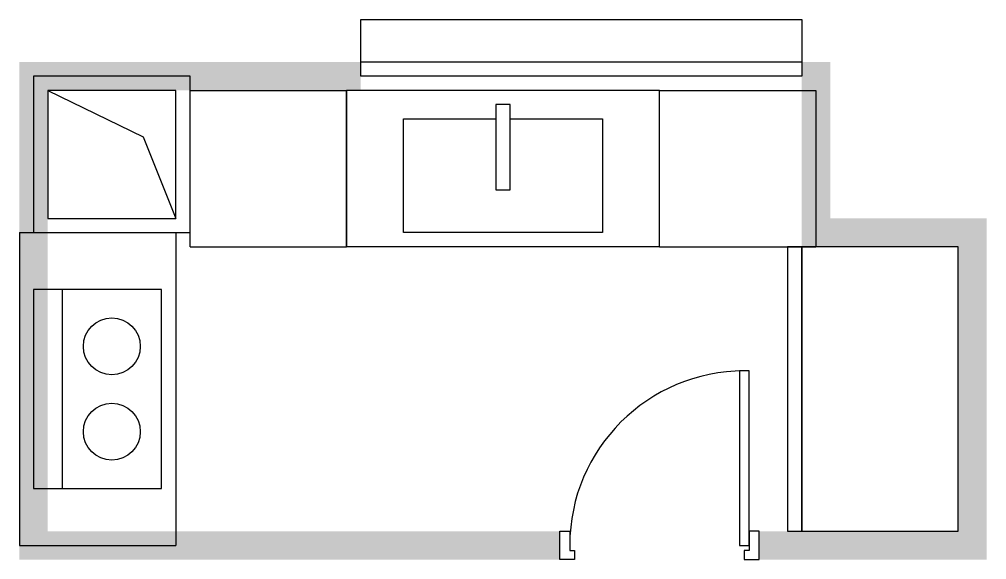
# Model space of a CAD drawing. Header units: millimetres. Extents: x 500 to 3900, y -600 to 1300.
import ezdxf

# ---------------------------------------------------------------- set-up
doc = ezdxf.new("R2010")
doc.units = ezdxf.units.MM

# ---------------------------------------------------------------- blocks, each defined once
blk = doc.blocks.new('Door_Narrow')
at = {"color": 7}
for p, q in [((-50, -200), (-50, -234.6)), ((50, -200), (-50, -200)), ((-50, -200), (-50, -234.6)), ((50, -251.9), (50, -200)), ((50, -251.9), (50, -200)), ((0, -234.6), (-613.5, -234.6)), ((-613.5, -234.6), (-613.5, -269.2)), ((-50, -234.6), (17.3, -234.6)), ((-50, -234.6), (17.3, -234.6)), ((0, -269.2), (0, -234.6)), ((17.3, -234.6), (17.3, -251.9)), ((17.3, -234.6), (17.3, -251.9)), ((-613.5, -269.2), (0, -269.2)), ((17.3, -251.9), (50, -251.9)), ((17.3, -251.9), (50, -251.9)), ((17.3, -865.4), (17.3, -848.1)), ((17.3, -848.1), (50, -848.1)), ((50, -848.1), (50, -900)), ((-50, -900), (-50, -865.4)), ((-50, -865.4), (17.3, -865.4)), ((50, -900), (-50, -900))]:
    blk.add_line(p, q, dxfattribs=at)
blk.add_arc((0, -251.9), 613.5, 180, 269.9, dxfattribs=at)
for points in [[(50, 0), (-50, 0), (50, -200), (-50, -200)], [(50, -900), (-50, -900), (50, -1100), (-50, -1100)]]:
    blk.add_solid(points, dxfattribs=at)
blk = doc.blocks.new('Shaft')
for points in [[(0, 0), (550, 0), (550, 550), (0, 550)], [(50, 50), (500, 50), (500, 500), (50, 500)]]:
    blk.add_lwpolyline(points, close=True)
blk.add_lwpolyline([(50, 500), (385, 337.3), (500, 50)])
blk = doc.blocks.new('counter')
for p, q in [((0, -600), (0, -50)), ((0, -50), (550, -50)), ((550, -50), (550, -600)), ((0, -600), (550, -600))]:
    blk.add_line(p, q)
blk = doc.blocks.new('Frig')
for points in [[(600, -50), (50, -50), (50, -1050), (600, -1050)], [(650, -50), (600, -50), (600, -1050), (650, -1050)]]:
    blk.add_lwpolyline(points, close=True)
blk = doc.blocks.new('Sink')
for p, q in [((600, 550), (50, 550)), ((50, 550), (50, -550)), ((600, 550), (600, -550)), ((600, -550), (50, -550))]:
    blk.add_line(p, q)
blk.add_lwpolyline([(150, 25), (150, 350), (550, 350), (550, -350), (150, -350), (150, -25)])
blk.add_lwpolyline([(100, -25), (400, -25), (400, 25), (100, 25)], close=True)
blk = doc.blocks.new('Stove')
for p, q in [((-600, 550), (-600, -550)), ((-600, 550), (-50, 550)), ((-50, 550), (-50, -550)), ((-450, 350), (-450, -350)), ((-600, -550), (-50, -550))]:
    blk.add_line(p, q)
blk.add_lwpolyline([(-550, -350), (-100, -350), (-100, 350), (-550, 350)], close=True)
for centre in [(-275, 150), (-275, -150)]:
    blk.add_circle(centre, 100)
blk = doc.blocks.new('AllBlock')
at = {"true_color": 0xffffff}
blk.add_line((1700, 1150), (3250, 1150), dxfattribs=at)
blk.add_lwpolyline([(1700, 1100), (1700, 1300), (3250, 1300), (3250, 1100)], close=True, dxfattribs=at)
for points in [[(500, 1150), (500, 500), (600, 1150), (600, 500)], [(500, 1150), (500, 1050), (1150, 1150), (1150, 1050)], [(1050, 1150), (1050, 1050), (1700, 1150), (1700, 1050)], [(3250, 1150), (3250, 500), (3350, 1150), (3350, 500)], [(500, 600), (500, -50), (600, 600), (600, -50)], [(3250, 600), (3250, 500), (3900, 600), (3900, 500)], [(3800, 600), (3800, -50), (3900, 600), (3900, -50)], [(500, 50), (500, -600), (600, 50), (600, -600)], [(3800, 50), (3800, -600), (3900, 50), (3900, -600)], [(500, -500), (500, -600), (1150, -500), (1150, -600)], [(1050, -500), (1050, -600), (1700, -500), (1700, -600)], [(1600, -500), (1600, -600), (2250, -500), (2250, -600)], [(3250, -500), (3250, -600), (3900, -500), (3900, -600)]]:
    blk.add_solid(points)
for name, p in [('Shaft', (550, 550)), ('counter', (1100, 1100)), ('counter', (2750, 1100)), ('Stove', (1100, 0))]:
    blk.add_blockref(name, p)
for name, p, rotation in [('Sink', (2200, 1100), -90), ('Frig', (3850, -550), 180), ('Door_Narrow', (3300, -550), -90)]:
    blk.add_blockref(name, p, dxfattribs=dict(rotation=rotation))

msp = doc.modelspace()

# ---------------------------------------------------------------- block references
msp.add_blockref('AllBlock', (0, 0))

doc.saveas('drawing.dxf')
